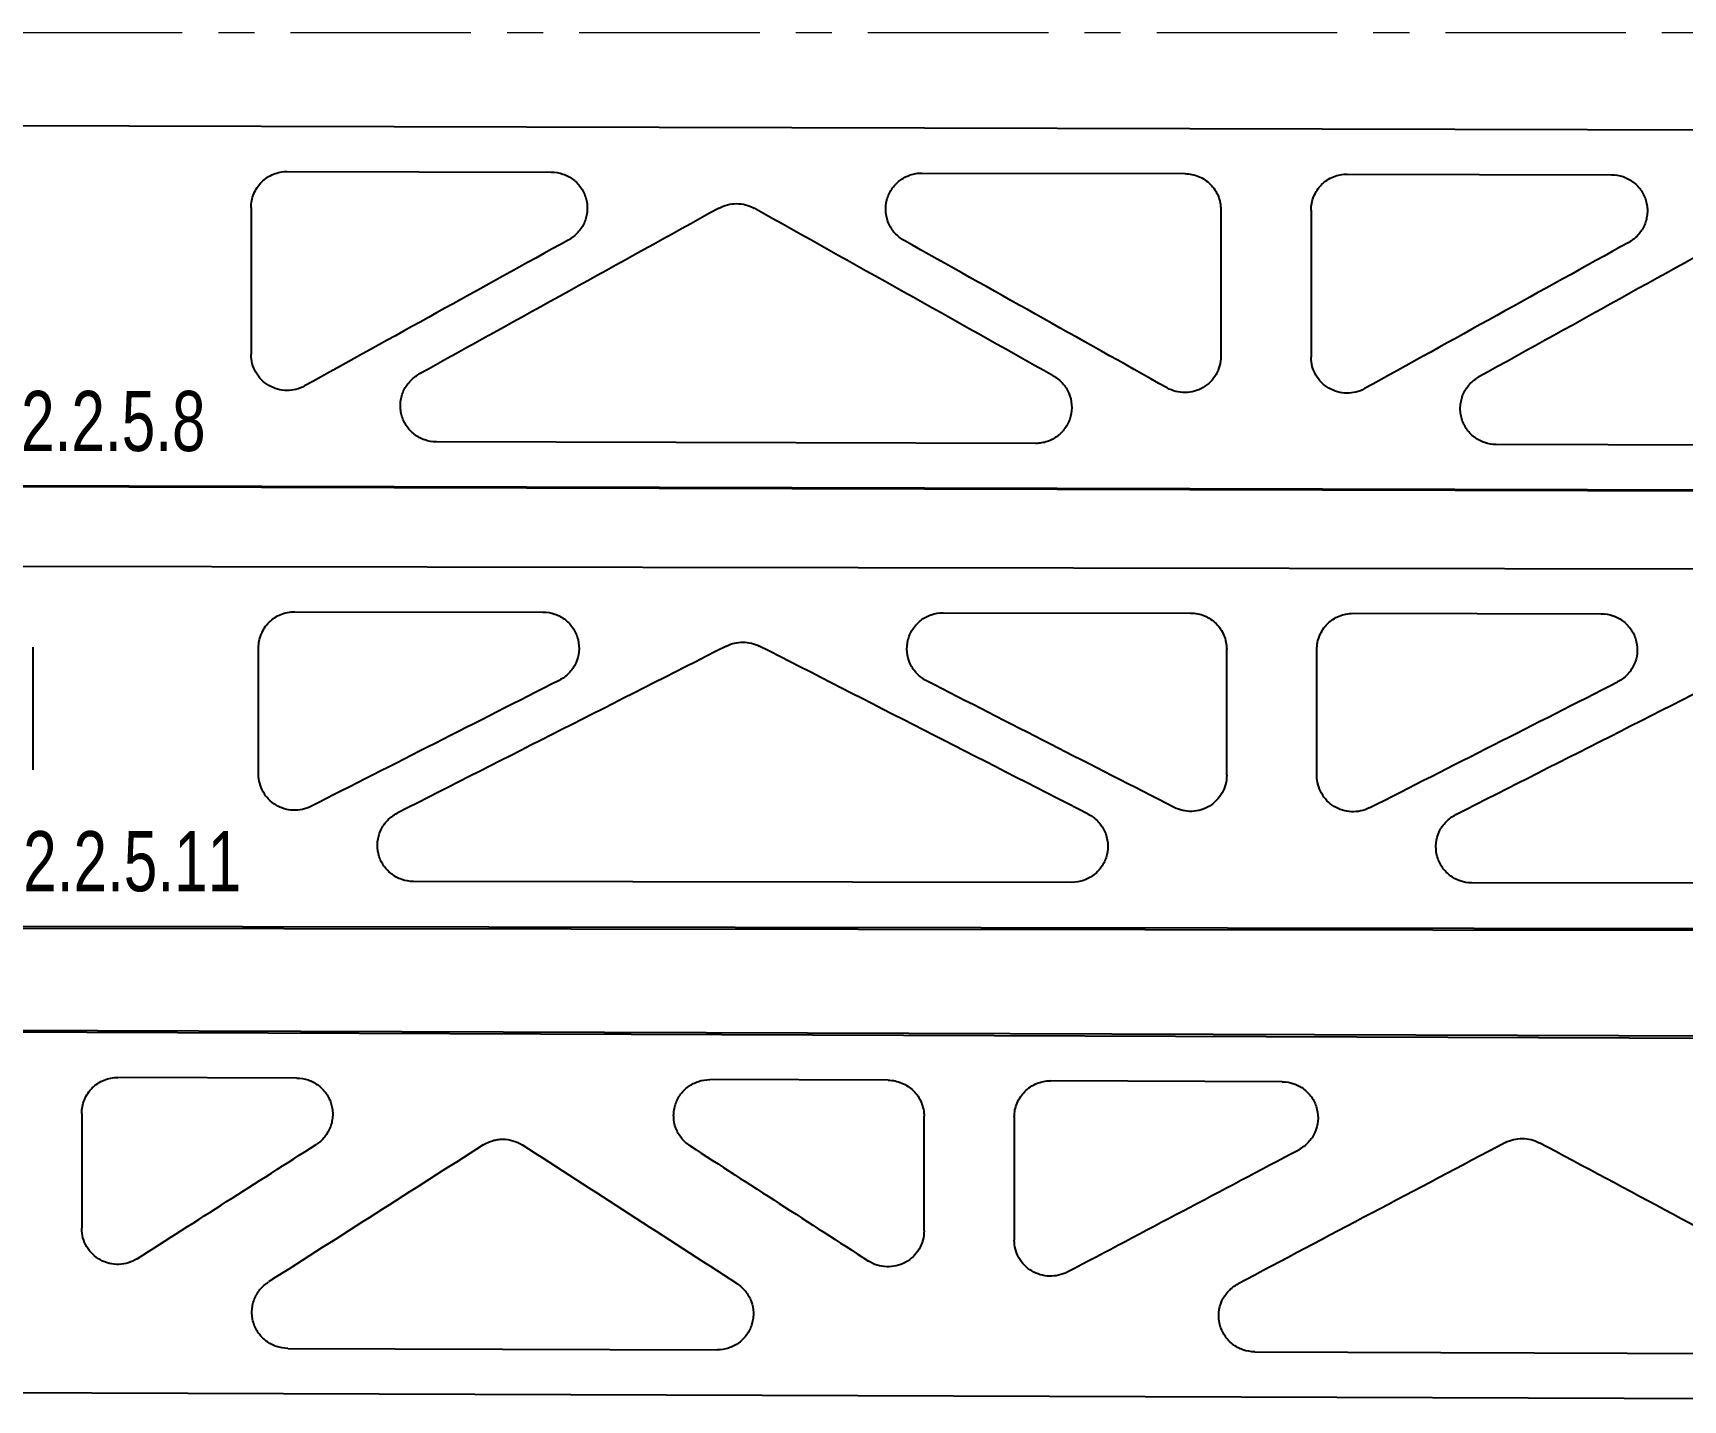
# Model space of a CAD drawing. Header units: inches. Extents: x 0 to 23.8, y 0 to 11.8.
# Drawn here: x 6.536 to 11.108, y 7.962 to 11.75 of the extents above; entities that cross this region are included whole.
import ezdxf

# ---------------------------------------------------------------- set-up
doc = ezdxf.new("R2010")
doc.units = ezdxf.units.IN
doc.header["$MEASUREMENT"] = 0
doc.linetypes.add('CENTERX2', pattern=[0.8, 0.5, -0.1, 0.1, -0.1])
doc.layers.add('PART_NAMES', color=1, linetype='Continuous')
doc.styles.add('SLDTEXTSTYLE0', font='TXT', dxfattribs={"width": 0.75})

msp = doc.modelspace()

# ---------------------------------------------------------------- linework, layer by layer
at = {"color": 7, "linetype": 'CENTERX2', "lineweight": 18}
msp.add_line((23.75, 11.75), (0.25, 11.75), dxfattribs=at)
at = {"color": 7, "linetype": 'Continuous', "lineweight": 25}
for p, q in [((0.7131, 11.5071), (19.1923, 11.4622)), ((7.2409, 11.3662), (7.9725, 11.3645)), ((8.9994, 11.362), (9.728, 11.3602)), ((10.178, 11.3591), (10.9099, 11.3573)), ((7.1406, 11.2662), (7.1406, 10.8594)), ((9.8277, 11.2602), (9.8277, 10.8536)), ((10.0777, 11.2591), (10.0777, 10.8518)), ((9.3143, 10.6126), (7.6541, 10.6169)), ((12.2516, 10.6051), (10.5909, 10.6094)), ((19.1886, 10.4622), (0.7071, 10.5098)), ((19.1925, 10.461), (0.711, 10.5066)), ((0.7343, 10.2813), (19.2043, 10.253)), ((7.2615, 10.1463), (7.9495, 10.1453)), ((9.0582, 10.1436), (9.744, 10.1425)), ((10.194, 10.1418), (10.8818, 10.1408)), ((6.5364, 9.7081), (6.5364, 10.0476)), ((7.1614, 9.696), (7.1614, 10.0463)), ((9.8439, 9.693), (9.8439, 10.0425)), ((10.0939, 9.6919), (10.0939, 10.0418)), ((9.4146, 9.3963), (7.5907, 9.3987)), ((12.3469, 9.3924), (10.5236, 9.3948)), ((0.7338, 9.2829), (19.2041, 9.2581)), ((19.2045, 9.253), (0.7342, 9.2759)), ((0.4614, 9.0039), (12.3214, 8.9604)), ((12.3216, 8.967), (0.4615, 9.0039)), ((7.2672, 8.8539), (6.7717, 8.8557)), ((8.9058, 8.8479), (8.4118, 8.8497)), ((9.9974, 8.8439), (9.3558, 8.8463)), ((6.6713, 8.7557), (6.6713, 8.4376)), ((9.0054, 8.4309), (9.0054, 8.7479)), ((9.2554, 8.7463), (9.2554, 8.405)), ((7.2426, 8.1048), (8.4321, 8.1006)), ((9.9216, 8.0953), (11.4031, 8.0901)), ((0.4614, 8.0039), (12.3215, 7.9618))]:
    msp.add_line(p, q, dxfattribs=at)
for points, knots in [([(7.1406, 11.2662), (7.1406, 11.2728), (7.1413, 11.2793), (7.1438, 11.2921), (7.1457, 11.2985), (7.1508, 11.3106), (7.1538, 11.3163), (7.1611, 11.3272), (7.1653, 11.3324), (7.1746, 11.3416), (7.1796, 11.3457), (7.1906, 11.353), (7.1964, 11.3562), (7.2145, 11.3636), (7.2276, 11.3663), (7.2409, 11.3662)], [0, 0, 0, 0, 0.125, 0.125, 0.25, 0.25, 0.375, 0.375, 0.5, 0.5, 0.625, 0.625, 0.75, 0.75, 1, 1, 1, 1]), ([(7.9725, 11.3645), (7.9836, 11.3644), (7.9944, 11.3626), (8.0153, 11.3554), (8.0249, 11.3502), (8.0424, 11.3366), (8.0498, 11.3286), (8.0619, 11.3101), (8.0664, 11.3001), (8.0705, 11.2841), (8.0714, 11.2786), (8.0724, 11.2677), (8.0724, 11.2623), (8.0716, 11.2513), (8.0707, 11.2458), (8.0681, 11.2352), (8.0663, 11.23), (8.062, 11.2199), (8.0594, 11.215), (8.0535, 11.2058), (8.0501, 11.2015), (8.0428, 11.1933), (8.0387, 11.1895), (8.0301, 11.1827), (8.0256, 11.1796), (8.0207, 11.177)], [0, 0, 0, 0, 0.125, 0.125, 0.25, 0.25, 0.375, 0.375, 0.5, 0.5, 0.5625, 0.5625, 0.625, 0.625, 0.6875, 0.6875, 0.75, 0.75, 0.8125, 0.8125, 0.875, 0.875, 0.9375, 0.9375, 1, 1, 1, 1]), ([(8.9503, 11.1747), (8.9406, 11.1801), (8.9321, 11.187), (8.9173, 11.2034), (8.9114, 11.2127), (8.9028, 11.233), (8.9002, 11.2437), (8.8986, 11.2656), (8.8996, 11.2766), (8.9038, 11.2926), (8.9056, 11.2978), (8.9101, 11.3078), (8.9127, 11.3126), (8.9188, 11.3217), (8.9222, 11.3261), (8.9297, 11.3341), (8.9337, 11.3378), (8.9424, 11.3445), (8.9471, 11.3475), (8.9567, 11.3527), (8.9617, 11.3549), (8.9721, 11.3584), (8.9775, 11.3597), (8.9884, 11.3615), (8.9939, 11.362), (8.9994, 11.362)], [0, 0, 0, 0, 0.125, 0.125, 0.25, 0.25, 0.375, 0.375, 0.5, 0.5, 0.5625, 0.5625, 0.625, 0.625, 0.6875, 0.6875, 0.75, 0.75, 0.8125, 0.8125, 0.875, 0.875, 0.9375, 0.9375, 1, 1, 1, 1]), ([(9.728, 11.3602), (9.7346, 11.3602), (9.741, 11.3595), (9.7538, 11.3569), (9.7601, 11.355), (9.7722, 11.35), (9.7779, 11.3469), (9.7888, 11.3397), (9.7939, 11.3354), (9.8031, 11.3262), (9.8072, 11.3212), (9.8145, 11.3103), (9.8176, 11.3045), (9.8251, 11.2865), (9.8277, 11.2734), (9.8277, 11.2602)], [0, 0, 0, 0, 0.125, 0.125, 0.25, 0.25, 0.375, 0.375, 0.5, 0.5, 0.625, 0.625, 0.75, 0.75, 1, 1, 1, 1]), ([(10.0777, 11.2591), (10.0777, 11.2657), (10.0784, 11.2722), (10.0809, 11.285), (10.0828, 11.2913), (10.0879, 11.3035), (10.0909, 11.3092), (10.0982, 11.3201), (10.1024, 11.3252), (10.1117, 11.3345), (10.1167, 11.3386), (10.1277, 11.3459), (10.1335, 11.349), (10.1516, 11.3565), (10.1647, 11.3591), (10.178, 11.3591)], [0, 0, 0, 0, 0.125, 0.125, 0.25, 0.25, 0.375, 0.375, 0.5, 0.5, 0.625, 0.625, 0.75, 0.75, 1, 1, 1, 1]), ([(10.9099, 11.3573), (10.9209, 11.3573), (10.9317, 11.3555), (10.9526, 11.3483), (10.9622, 11.3431), (10.9797, 11.3295), (10.9871, 11.3214), (10.9992, 11.303), (11.0037, 11.2929), (11.0078, 11.2769), (11.0087, 11.2715), (11.0097, 11.2606), (11.0097, 11.2551), (11.0089, 11.2442), (11.008, 11.2387), (11.0054, 11.2281), (11.0037, 11.2229), (10.9993, 11.2128), (10.9967, 11.2079), (10.9908, 11.1987), (10.9875, 11.1944), (10.9801, 11.1862), (10.9761, 11.1824), (10.9675, 11.1756), (10.9629, 11.1725), (10.9581, 11.1698)], [0, 0, 0, 0, 0.125, 0.125, 0.25, 0.25, 0.375, 0.375, 0.5, 0.5, 0.5625, 0.5625, 0.625, 0.625, 0.6875, 0.6875, 0.75, 0.75, 0.8125, 0.8125, 0.875, 0.875, 0.9375, 0.9375, 1, 1, 1, 1]), ([(8.4372, 11.2647), (8.4447, 11.2688), (8.4525, 11.2719), (8.4689, 11.2761), (8.4775, 11.2772), (8.4943, 11.2772), (8.5029, 11.2761), (8.5192, 11.2718), (8.5271, 11.2686), (8.5345, 11.2644)], [0, 0, 0, 0, 0.25, 0.25, 0.5, 0.5, 0.75, 0.75, 1, 1, 1, 1]), ([(7.2891, 10.7719), (7.2814, 10.7676), (7.2734, 10.7645), (7.2566, 10.7603), (7.2479, 10.7593), (7.2307, 10.7595), (7.2219, 10.7607), (7.2053, 10.7654), (7.1973, 10.7688), (7.1823, 10.7776), (7.1756, 10.7829), (7.1634, 10.7953), (7.1581, 10.8023), (7.1495, 10.8172), (7.1462, 10.8254), (7.1418, 10.842), (7.1406, 10.8506), (7.1406, 10.8594)], [0, 0, 0, 0, 0.125, 0.125, 0.25, 0.25, 0.375, 0.375, 0.5, 0.5, 0.625, 0.625, 0.75, 0.75, 0.875, 0.875, 1, 1, 1, 1]), ([(9.8277, 10.8536), (9.8277, 10.8449), (9.8266, 10.8363), (9.8221, 10.8196), (9.8188, 10.8114), (9.8102, 10.7965), (9.8049, 10.7894), (9.7927, 10.7771), (9.7858, 10.7718), (9.7708, 10.763), (9.7628, 10.7596), (9.7461, 10.755), (9.7374, 10.7537), (9.7201, 10.7536), (9.7113, 10.7546), (9.6946, 10.7589), (9.6865, 10.7621), (9.6788, 10.7664)], [0, 0, 0, 0, 0.125, 0.125, 0.25, 0.25, 0.375, 0.375, 0.5, 0.5, 0.625, 0.625, 0.75, 0.75, 0.875, 0.875, 1, 1, 1, 1]), ([(10.2262, 10.7644), (10.2185, 10.7601), (10.2105, 10.757), (10.1937, 10.7528), (10.185, 10.7517), (10.1678, 10.752), (10.1591, 10.7532), (10.1424, 10.7579), (10.1344, 10.7613), (10.1194, 10.7701), (10.1127, 10.7754), (10.1005, 10.7877), (10.0952, 10.7947), (10.0866, 10.8097), (10.0833, 10.8178), (10.0789, 10.8345), (10.0777, 10.8431), (10.0777, 10.8518)], [0, 0, 0, 0, 0.125, 0.125, 0.25, 0.25, 0.375, 0.375, 0.5, 0.5, 0.625, 0.625, 0.75, 0.75, 0.875, 0.875, 1, 1, 1, 1]), ([(7.6541, 10.6169), (7.643, 10.617), (7.6322, 10.6188), (7.6113, 10.626), (7.6017, 10.6312), (7.5842, 10.6448), (7.5768, 10.6528), (7.5647, 10.6713), (7.5602, 10.6813), (7.5561, 10.6973), (7.5552, 10.7028), (7.5542, 10.7137), (7.5542, 10.7191), (7.555, 10.7301), (7.5559, 10.7356), (7.5585, 10.7462), (7.5603, 10.7514), (7.5646, 10.7615), (7.5672, 10.7664), (7.5731, 10.7756), (7.5765, 10.7799), (7.5838, 10.788), (7.5879, 10.7919), (7.5965, 10.7987), (7.601, 10.8017), (7.6059, 10.8044)], [0, 0, 0, 0, 0.125, 0.125, 0.25, 0.25, 0.375, 0.375, 0.5, 0.5, 0.5625, 0.5625, 0.625, 0.625, 0.6875, 0.6875, 0.75, 0.75, 0.8125, 0.8125, 0.875, 0.875, 0.9375, 0.9375, 1, 1, 1, 1]), ([(9.3634, 10.7999), (9.3731, 10.7945), (9.3816, 10.7876), (9.3964, 10.7712), (9.4022, 10.7619), (9.4109, 10.7416), (9.4135, 10.7309), (9.4151, 10.7089), (9.4141, 10.698), (9.4099, 10.682), (9.408, 10.6768), (9.4036, 10.6668), (9.401, 10.662), (9.3949, 10.6529), (9.3914, 10.6485), (9.384, 10.6405), (9.38, 10.6368), (9.3713, 10.6301), (9.3666, 10.6271), (9.3569, 10.6219), (9.3519, 10.6197), (9.3415, 10.6162), (9.3361, 10.6149), (9.3253, 10.6131), (9.3198, 10.6126), (9.3143, 10.6126)], [0, 0, 0, 0, 0.125, 0.125, 0.25, 0.25, 0.375, 0.375, 0.5, 0.5, 0.5625, 0.5625, 0.625, 0.625, 0.6875, 0.6875, 0.75, 0.75, 0.8125, 0.8125, 0.875, 0.875, 0.9375, 0.9375, 1, 1, 1, 1]), ([(10.5909, 10.6094), (10.5798, 10.6094), (10.5691, 10.6112), (10.5481, 10.6184), (10.5385, 10.6236), (10.5211, 10.6372), (10.5136, 10.6452), (10.5015, 10.6637), (10.4971, 10.6737), (10.493, 10.6897), (10.492, 10.6952), (10.4911, 10.7061), (10.491, 10.7115), (10.4919, 10.7225), (10.4928, 10.728), (10.4954, 10.7386), (10.4971, 10.7438), (10.5014, 10.7539), (10.5041, 10.7588), (10.51, 10.768), (10.5133, 10.7723), (10.5206, 10.7805), (10.5247, 10.7843), (10.5333, 10.7911), (10.5379, 10.7941), (10.5427, 10.7968)], [0, 0, 0, 0, 0.125, 0.125, 0.25, 0.25, 0.375, 0.375, 0.5, 0.5, 0.5625, 0.5625, 0.625, 0.625, 0.6875, 0.6875, 0.75, 0.75, 0.8125, 0.8125, 0.875, 0.875, 0.9375, 0.9375, 1, 1, 1, 1]), ([(7.1614, 10.0463), (7.1614, 10.0529), (7.162, 10.0594), (7.1646, 10.0722), (7.1665, 10.0786), (7.1715, 10.0907), (7.1746, 10.0964), (7.1818, 10.1073), (7.1861, 10.1124), (7.1953, 10.1217), (7.2003, 10.1258), (7.2113, 10.1331), (7.2171, 10.1362), (7.2352, 10.1437), (7.2483, 10.1463), (7.2615, 10.1463)], [0, 0, 0, 0, 0.125, 0.125, 0.25, 0.25, 0.375, 0.375, 0.5, 0.5, 0.625, 0.625, 0.75, 0.75, 1, 1, 1, 1]), ([(7.9495, 10.1453), (7.9608, 10.1453), (7.9717, 10.1434), (7.9929, 10.136), (8.0026, 10.1307), (8.0202, 10.1168), (8.0276, 10.1085), (8.0397, 10.0896), (8.044, 10.0794), (8.0492, 10.0576), (8.05, 10.0465), (8.0478, 10.0242), (8.0448, 10.0135), (8.0355, 9.9932), (8.0292, 9.984), (8.0136, 9.9679), (8.0047, 9.9612), (7.9946, 9.9561)], [0, 0, 0, 0, 0.125, 0.125, 0.25, 0.25, 0.375, 0.375, 0.5, 0.5, 0.625, 0.625, 0.75, 0.75, 0.875, 0.875, 1, 1, 1, 1]), ([(9.0125, 9.9545), (9.0025, 9.9596), (8.9936, 9.9663), (8.9781, 9.9825), (8.9718, 9.9916), (8.9625, 10.012), (8.9596, 10.0227), (8.9574, 10.045), (8.9582, 10.0561), (8.9634, 10.0779), (8.9678, 10.0881), (8.9799, 10.107), (8.9874, 10.1152), (9.005, 10.1291), (9.0147, 10.1344), (9.0359, 10.1417), (9.0469, 10.1436), (9.0582, 10.1436)], [0, 0, 0, 0, 0.125, 0.125, 0.25, 0.25, 0.375, 0.375, 0.5, 0.5, 0.625, 0.625, 0.75, 0.75, 0.875, 0.875, 1, 1, 1, 1]), ([(9.744, 10.1425), (9.7506, 10.1425), (9.7571, 10.1419), (9.7699, 10.1393), (9.7762, 10.1374), (9.7883, 10.1324), (9.794, 10.1293), (9.8049, 10.122), (9.81, 10.1178), (9.8192, 10.1086), (9.8233, 10.1036), (9.8306, 10.0927), (9.8337, 10.0868), (9.8412, 10.0688), (9.8439, 10.0557), (9.8439, 10.0425)], [0, 0, 0, 0, 0.125, 0.125, 0.25, 0.25, 0.375, 0.375, 0.5, 0.5, 0.625, 0.625, 0.75, 0.75, 1, 1, 1, 1]), ([(10.0939, 10.0418), (10.0939, 10.0484), (10.0945, 10.0549), (10.0971, 10.0677), (10.099, 10.0741), (10.104, 10.0862), (10.1071, 10.0919), (10.1143, 10.1028), (10.1186, 10.108), (10.1278, 10.1172), (10.1328, 10.1213), (10.1438, 10.1286), (10.1496, 10.1317), (10.1677, 10.1392), (10.1808, 10.1419), (10.194, 10.1418)], [0, 0, 0, 0, 0.125, 0.125, 0.25, 0.25, 0.375, 0.375, 0.5, 0.5, 0.625, 0.625, 0.75, 0.75, 1, 1, 1, 1]), ([(10.8818, 10.1408), (10.893, 10.1408), (10.9039, 10.1389), (10.9251, 10.1315), (10.9348, 10.1262), (10.9524, 10.1123), (10.9599, 10.104), (10.9719, 10.0851), (10.9763, 10.0749), (10.9815, 10.0531), (10.9822, 10.042), (10.98, 10.0197), (10.9771, 10.009), (10.9677, 9.9887), (10.9614, 9.9795), (10.9459, 9.9633), (10.9369, 9.9567), (10.9268, 9.9516)], [0, 0, 0, 0, 0.125, 0.125, 0.25, 0.25, 0.375, 0.375, 0.5, 0.5, 0.625, 0.625, 0.75, 0.75, 0.875, 0.875, 1, 1, 1, 1]), ([(8.4581, 10.0512), (8.4652, 10.0548), (8.4725, 10.0575), (8.4877, 10.0611), (8.4957, 10.0621), (8.5113, 10.062), (8.5191, 10.0611), (8.5345, 10.0574), (8.5418, 10.0547), (8.5489, 10.0511)], [0, 0, 0, 0, 0.25, 0.25, 0.5, 0.5, 0.75, 0.75, 1, 1, 1, 1]), ([(7.3066, 9.6068), (7.299, 9.6029), (7.291, 9.6001), (7.2744, 9.5965), (7.2658, 9.5957), (7.2489, 9.5964), (7.2403, 9.5978), (7.2241, 9.6028), (7.2163, 9.6063), (7.2017, 9.6152), (7.1951, 9.6206), (7.1833, 9.6328), (7.1782, 9.6398), (7.17, 9.6546), (7.1667, 9.6626), (7.1625, 9.679), (7.1614, 9.6874), (7.1614, 9.696)], [0, 0, 0, 0, 0.125, 0.125, 0.25, 0.25, 0.375, 0.375, 0.5, 0.5, 0.625, 0.625, 0.75, 0.75, 0.875, 0.875, 1, 1, 1, 1]), ([(9.8439, 9.693), (9.8439, 9.6844), (9.8428, 9.676), (9.8385, 9.6596), (9.8352, 9.6515), (9.827, 9.6368), (9.8218, 9.6298), (9.81, 9.6175), (9.8034, 9.6122), (9.7887, 9.6033), (9.781, 9.5998), (9.7647, 9.5949), (9.7562, 9.5934), (9.7392, 9.5928), (9.7306, 9.5936), (9.714, 9.5972), (9.706, 9.6001), (9.6984, 9.604)], [0, 0, 0, 0, 0.125, 0.125, 0.25, 0.25, 0.375, 0.375, 0.5, 0.5, 0.625, 0.625, 0.75, 0.75, 0.875, 0.875, 1, 1, 1, 1]), ([(10.2391, 9.6027), (10.2315, 9.5988), (10.2235, 9.596), (10.2069, 9.5924), (10.1983, 9.5916), (10.1813, 9.5923), (10.1728, 9.5938), (10.1566, 9.5987), (10.1488, 9.6022), (10.1342, 9.6112), (10.1276, 9.6165), (10.1158, 9.6288), (10.1107, 9.6357), (10.1025, 9.6505), (10.0992, 9.6585), (10.095, 9.6749), (10.0939, 9.6833), (10.0939, 9.6919)], [0, 0, 0, 0, 0.125, 0.125, 0.25, 0.25, 0.375, 0.375, 0.5, 0.5, 0.625, 0.625, 0.75, 0.75, 0.875, 0.875, 1, 1, 1, 1]), ([(7.5907, 9.3987), (7.5794, 9.3988), (7.5685, 9.4006), (7.5473, 9.408), (7.5376, 9.4133), (7.52, 9.4273), (7.5126, 9.4355), (7.5005, 9.4544), (7.4962, 9.4646), (7.4909, 9.4864), (7.4902, 9.4975), (7.4924, 9.5198), (7.4953, 9.5305), (7.5047, 9.5508), (7.511, 9.56), (7.5265, 9.5762), (7.5355, 9.5828), (7.5455, 9.5879)], [0, 0, 0, 0, 0.125, 0.125, 0.25, 0.25, 0.375, 0.375, 0.5, 0.5, 0.625, 0.625, 0.75, 0.75, 0.875, 0.875, 1, 1, 1, 1]), ([(9.4602, 9.5853), (9.4702, 9.5802), (9.4791, 9.5736), (9.4946, 9.5574), (9.5009, 9.5482), (9.5102, 9.5279), (9.5131, 9.5171), (9.5153, 9.4948), (9.5145, 9.4838), (9.5093, 9.462), (9.5049, 9.4517), (9.4928, 9.4329), (9.4853, 9.4246), (9.4677, 9.4108), (9.458, 9.4054), (9.4368, 9.3981), (9.4258, 9.3963), (9.4146, 9.3963)], [0, 0, 0, 0, 0.125, 0.125, 0.25, 0.25, 0.375, 0.375, 0.5, 0.5, 0.625, 0.625, 0.75, 0.75, 0.875, 0.875, 1, 1, 1, 1]), ([(10.5236, 9.3948), (10.5123, 9.3948), (10.5014, 9.3967), (10.4802, 9.4041), (10.4705, 9.4094), (10.4529, 9.4233), (10.4454, 9.4316), (10.4334, 9.4505), (10.429, 9.4607), (10.4238, 9.4825), (10.4231, 9.4936), (10.4253, 9.5159), (10.4282, 9.5266), (10.4376, 9.5469), (10.4439, 9.5561), (10.4595, 9.5722), (10.4685, 9.5789), (10.4785, 9.584)], [0, 0, 0, 0, 0.125, 0.125, 0.25, 0.25, 0.375, 0.375, 0.5, 0.5, 0.625, 0.625, 0.75, 0.75, 0.875, 0.875, 1, 1, 1, 1]), ([(6.6713, 8.7557), (6.6713, 8.7624), (6.672, 8.7689), (6.6745, 8.7817), (6.6764, 8.788), (6.6815, 8.8001), (6.6845, 8.8059), (6.6918, 8.8168), (6.6961, 8.8219), (6.7053, 8.8312), (6.7104, 8.8353), (6.7213, 8.8426), (6.7272, 8.8457), (6.7453, 8.8532), (6.7584, 8.8558), (6.7717, 8.8557)], [0, 0, 0, 0, 0.125, 0.125, 0.25, 0.25, 0.375, 0.375, 0.5, 0.5, 0.625, 0.625, 0.75, 0.75, 1, 1, 1, 1]), ([(7.2672, 8.8539), (7.278, 8.8539), (7.2885, 8.8521), (7.3089, 8.8453), (7.3184, 8.8403), (7.3356, 8.8273), (7.343, 8.8195), (7.3522, 8.8063), (7.3549, 8.8016), (7.3595, 8.792), (7.3614, 8.787), (7.3643, 8.7767), (7.3654, 8.7714), (7.3667, 8.7608), (7.367, 8.7555), (7.3666, 8.7448), (7.3659, 8.7394), (7.3638, 8.7289), (7.3623, 8.7238), (7.3586, 8.7138), (7.3563, 8.7089), (7.3509, 8.6996), (7.3479, 8.6952), (7.3379, 8.6827), (7.3297, 8.6754), (7.3206, 8.6696)], [0, 0, 0, 0, 0.125, 0.125, 0.25, 0.25, 0.375, 0.375, 0.4375, 0.4375, 0.5, 0.5, 0.5625, 0.5625, 0.625, 0.625, 0.6875, 0.6875, 0.75, 0.75, 0.8125, 0.8125, 0.875, 0.875, 1, 1, 1, 1]), ([(8.3573, 8.6657), (8.3482, 8.6716), (8.3403, 8.6787), (8.3267, 8.6955), (8.3215, 8.7049), (8.314, 8.725), (8.3119, 8.7356), (8.3114, 8.7517), (8.3116, 8.7571), (8.313, 8.7677), (8.3141, 8.7729), (8.3171, 8.7832), (8.3191, 8.7883), (8.3237, 8.7979), (8.3264, 8.8025), (8.3325, 8.8113), (8.336, 8.8155), (8.3434, 8.8232), (8.3474, 8.8267), (8.356, 8.8331), (8.3606, 8.836), (8.3701, 8.8409), (8.375, 8.843), (8.3902, 8.848), (8.401, 8.8498), (8.4118, 8.8497)], [0, 0, 0, 0, 0.125, 0.125, 0.25, 0.25, 0.375, 0.375, 0.4375, 0.4375, 0.5, 0.5, 0.5625, 0.5625, 0.625, 0.625, 0.6875, 0.6875, 0.75, 0.75, 0.8125, 0.8125, 0.875, 0.875, 1, 1, 1, 1]), ([(8.9058, 8.8479), (8.9124, 8.8479), (8.9189, 8.8472), (8.9316, 8.8446), (8.9379, 8.8427), (8.95, 8.8377), (8.9557, 8.8346), (8.9666, 8.8273), (8.9717, 8.8231), (8.9809, 8.8139), (8.985, 8.8089), (8.9923, 8.798), (8.9954, 8.7922), (9.0028, 8.7742), (9.0054, 8.7611), (9.0054, 8.7479)], [0, 0, 0, 0, 0.125, 0.125, 0.25, 0.25, 0.375, 0.375, 0.5, 0.5, 0.625, 0.625, 0.75, 0.75, 1, 1, 1, 1]), ([(9.2554, 8.7463), (9.2554, 8.7529), (9.2561, 8.7594), (9.2586, 8.7722), (9.2606, 8.7785), (9.2656, 8.7907), (9.2687, 8.7964), (9.276, 8.8073), (9.2802, 8.8124), (9.2895, 8.8217), (9.2945, 8.8258), (9.3055, 8.8331), (9.3113, 8.8362), (9.3294, 8.8437), (9.3426, 8.8463), (9.3558, 8.8463)], [0, 0, 0, 0, 0.125, 0.125, 0.25, 0.25, 0.375, 0.375, 0.5, 0.5, 0.625, 0.625, 0.75, 0.75, 1, 1, 1, 1]), ([(9.9974, 8.8439), (10.0086, 8.8439), (10.0194, 8.842), (10.0405, 8.8347), (10.0501, 8.8294), (10.0676, 8.8156), (10.0751, 8.8075), (10.0871, 8.7888), (10.0915, 8.7786), (10.0968, 8.757), (10.0976, 8.746), (10.0956, 8.7239), (10.0928, 8.7132), (10.086, 8.698), (10.0833, 8.6931), (10.0773, 8.6839), (10.0738, 8.6796), (10.0663, 8.6715), (10.0621, 8.6678), (10.0533, 8.6611), (10.0487, 8.6581), (10.0438, 8.6555)], [0, 0, 0, 0, 0.125, 0.125, 0.25, 0.25, 0.375, 0.375, 0.5, 0.5, 0.625, 0.625, 0.75, 0.75, 0.8125, 0.8125, 0.875, 0.875, 0.9375, 0.9375, 1, 1, 1, 1]), ([(7.7839, 8.6688), (7.792, 8.6739), (7.8006, 8.6778), (7.8143, 8.6818), (7.819, 8.6828), (7.8284, 8.6841), (7.8331, 8.6845), (7.8474, 8.6844), (7.8569, 8.683), (7.8751, 8.6777), (7.8839, 8.6737), (7.8919, 8.6685)], [0, 0, 0, 0, 0.25, 0.25, 0.375, 0.375, 0.5, 0.5, 0.75, 0.75, 1, 1, 1, 1]), ([(10.616, 8.675), (10.6233, 8.6789), (10.6309, 8.6818), (10.6466, 8.6857), (10.6549, 8.6866), (10.6711, 8.6866), (10.6793, 8.6856), (10.6951, 8.6816), (10.7027, 8.6787), (10.7099, 8.6748)], [0, 0, 0, 0, 0.25, 0.25, 0.5, 0.5, 0.75, 0.75, 1, 1, 1, 1]), ([(6.8251, 8.3533), (6.8175, 8.3485), (6.8095, 8.3448), (6.7925, 8.3395), (6.7835, 8.338), (6.7658, 8.3374), (6.7568, 8.3383), (6.7395, 8.3424), (6.7311, 8.3456), (6.7154, 8.3542), (6.7083, 8.3595), (6.6954, 8.3719), (6.6899, 8.3789), (6.6808, 8.3942), (6.6772, 8.4026), (6.6725, 8.4197), (6.6713, 8.4286), (6.6713, 8.4376)], [0, 0, 0, 0, 0.125, 0.125, 0.25, 0.25, 0.375, 0.375, 0.5, 0.5, 0.625, 0.625, 0.75, 0.75, 0.875, 0.875, 1, 1, 1, 1]), ([(9.0054, 8.4309), (9.0054, 8.4219), (9.0043, 8.4131), (8.9995, 8.3959), (8.996, 8.3875), (8.9869, 8.3722), (8.9813, 8.3651), (8.9685, 8.3527), (8.9612, 8.3474), (8.9455, 8.3388), (8.9372, 8.3356), (8.9197, 8.3315), (8.9108, 8.3306), (8.8929, 8.3313), (8.884, 8.3328), (8.867, 8.3382), (8.8588, 8.342), (8.8512, 8.3469)], [0, 0, 0, 0, 0.125, 0.125, 0.25, 0.25, 0.375, 0.375, 0.5, 0.5, 0.625, 0.625, 0.75, 0.75, 0.875, 0.875, 1, 1, 1, 1]), ([(9.4022, 8.3166), (9.3945, 8.3125), (9.3865, 8.3095), (9.3698, 8.3056), (9.3611, 8.3048), (9.3441, 8.3053), (9.3354, 8.3066), (9.319, 8.3115), (9.3112, 8.3149), (9.2964, 8.3238), (9.2897, 8.3291), (9.2777, 8.3415), (9.2725, 8.3484), (9.2642, 8.3633), (9.2609, 8.3714), (9.2566, 8.3879), (9.2554, 8.3963), (9.2554, 8.405)], [0, 0, 0, 0, 0.125, 0.125, 0.25, 0.25, 0.375, 0.375, 0.5, 0.5, 0.625, 0.625, 0.75, 0.75, 0.875, 0.875, 1, 1, 1, 1]), ([(7.2426, 8.1048), (7.2318, 8.1049), (7.2213, 8.1066), (7.2009, 8.1135), (7.1914, 8.1185), (7.1742, 8.1314), (7.1668, 8.1392), (7.1576, 8.1524), (7.1549, 8.1571), (7.1503, 8.1668), (7.1484, 8.1717), (7.1454, 8.182), (7.1444, 8.1873), (7.1431, 8.1979), (7.1428, 8.2033), (7.1432, 8.2139), (7.1439, 8.2193), (7.146, 8.2298), (7.1475, 8.235), (7.1512, 8.2449), (7.1535, 8.2499), (7.1588, 8.2592), (7.1619, 8.2636), (7.1719, 8.276), (7.18, 8.2833), (7.1892, 8.2891)], [0, 0, 0, 0, 0.125, 0.125, 0.25, 0.25, 0.375, 0.375, 0.4375, 0.4375, 0.5, 0.5, 0.5625, 0.5625, 0.625, 0.625, 0.6875, 0.6875, 0.75, 0.75, 0.8125, 0.8125, 0.875, 0.875, 1, 1, 1, 1]), ([(8.4867, 8.2846), (8.4958, 8.2788), (8.5037, 8.2716), (8.5172, 8.2548), (8.5225, 8.2455), (8.5299, 8.2253), (8.532, 8.2147), (8.5326, 8.1986), (8.5323, 8.1932), (8.531, 8.1826), (8.5299, 8.1774), (8.5268, 8.1671), (8.5249, 8.1621), (8.5202, 8.1524), (8.5176, 8.1478), (8.5114, 8.139), (8.508, 8.1348), (8.5005, 8.1272), (8.4965, 8.1236), (8.488, 8.1172), (8.4833, 8.1144), (8.4738, 8.1094), (8.4689, 8.1073), (8.4537, 8.1023), (8.4429, 8.1006), (8.4321, 8.1006)], [0, 0, 0, 0, 0.125, 0.125, 0.25, 0.25, 0.375, 0.375, 0.4375, 0.4375, 0.5, 0.5, 0.5625, 0.5625, 0.625, 0.625, 0.6875, 0.6875, 0.75, 0.75, 0.8125, 0.8125, 0.875, 0.875, 1, 1, 1, 1]), ([(9.9216, 8.0953), (9.9105, 8.0954), (9.8996, 8.0972), (9.8786, 8.1045), (9.8689, 8.1098), (9.8514, 8.1236), (9.844, 8.1318), (9.8319, 8.1505), (9.8275, 8.1606), (9.8222, 8.1822), (9.8214, 8.1932), (9.8234, 8.2153), (9.8262, 8.2261), (9.833, 8.2412), (9.8357, 8.2461), (9.8418, 8.2553), (9.8452, 8.2596), (9.8527, 8.2677), (9.8569, 8.2714), (9.8657, 8.2781), (9.8703, 8.2811), (9.8753, 8.2837)], [0, 0, 0, 0, 0.125, 0.125, 0.25, 0.25, 0.375, 0.375, 0.5, 0.5, 0.625, 0.625, 0.75, 0.75, 0.8125, 0.8125, 0.875, 0.875, 0.9375, 0.9375, 1, 1, 1, 1])]:
    msp.add_open_spline(points, degree=3, knots=knots, dxfattribs=at)
for points in [[(8.4372, 11.2647), (8.1601, 11.1113), (7.883, 10.9578), (7.6059, 10.8044)], [(9.3634, 10.7999), (9.0871, 10.9547), (8.8108, 11.1096), (8.5345, 11.2644)], [(11.3743, 11.2575), (11.0971, 11.1039), (10.8199, 10.9504), (10.5427, 10.7968)], [(8.0207, 11.177), (7.7768, 11.0419), (7.5329, 10.9069), (7.2891, 10.7719)], [(9.6788, 10.7664), (9.436, 10.9025), (9.1931, 11.0386), (8.9503, 11.1747)], [(10.9581, 11.1698), (10.7141, 11.0347), (10.4701, 10.8995), (10.2262, 10.7644)], [(8.4581, 10.0512), (8.1539, 9.8968), (7.8497, 9.7423), (7.5455, 9.5879)], [(9.4602, 9.5853), (9.1564, 9.7406), (8.8526, 9.8958), (8.5489, 10.0511)], [(10.4785, 9.584), (10.7826, 9.7382), (11.0867, 9.8925), (11.3908, 10.0468)], [(7.9946, 9.9561), (7.7653, 9.8397), (7.536, 9.7232), (7.3066, 9.6068)], [(9.6984, 9.604), (9.4697, 9.7208), (9.2411, 9.8377), (9.0125, 9.9545)], [(10.2391, 9.6027), (10.4684, 9.719), (10.6976, 9.8353), (10.9268, 9.9516)], [(6.8251, 8.3533), (6.9903, 8.4588), (7.1555, 8.5642), (7.3206, 8.6696)], [(7.7839, 8.6688), (7.5857, 8.5422), (7.3874, 8.4157), (7.1892, 8.2891)], [(8.4867, 8.2846), (8.2884, 8.4126), (8.0902, 8.5405), (7.8919, 8.6685)], [(8.3573, 8.6657), (8.5219, 8.5594), (8.6866, 8.4532), (8.8512, 8.3469)], [(9.4022, 8.3166), (9.616, 8.4295), (9.8299, 8.5425), (10.0438, 8.6555)], [(10.616, 8.675), (10.3691, 8.5446), (10.1222, 8.4142), (9.8753, 8.2837)], [(11.4507, 8.2782), (11.2038, 8.4104), (10.9568, 8.5426), (10.7099, 8.6748)]]:
    msp.add_open_spline(points, degree=3, dxfattribs=at)

# ---------------------------------------------------------------- texts
at = {"layer": 'PART_NAMES', "char_height": 0.16667, "attachment_point": 1, "style": 'SLDTEXTSTYLE0'}
for s, insert in [('1.2.2.5.8', (6.364, 10.7582)), ('1.2.2.5.11', (6.3697, 9.5382))]:
    msp.add_mtext(s, dxfattribs=dict(at, insert=insert))

doc.saveas('drawing.dxf')
